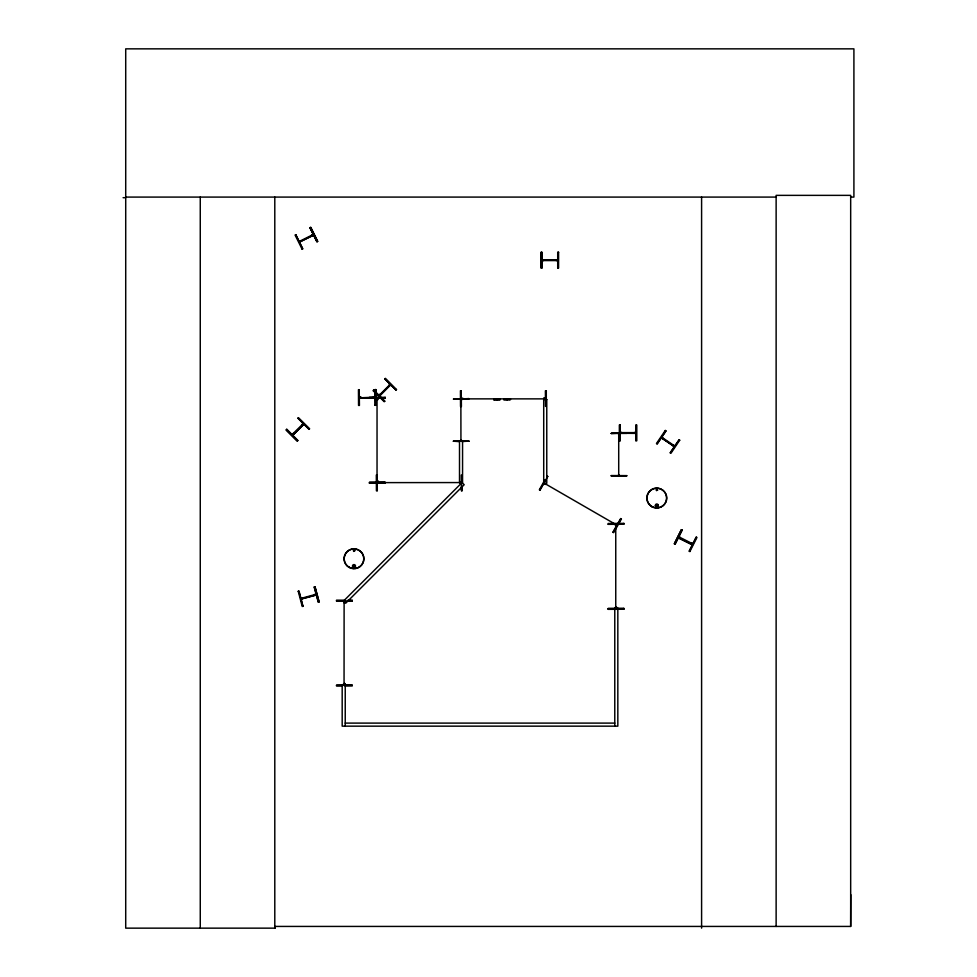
<?xml version="1.0" encoding="UTF-8"?>
<svg xmlns="http://www.w3.org/2000/svg" width="977" height="977" viewBox="0 0 977 977"><rect width="100%" height="100%" fill="white"/><g stroke="black" fill="none" stroke-linecap="round" stroke-linejoin="round"><path stroke-width="1.47" d="M274.793 197.085L274.793 928.15L274.793 926.428L850.674 926.428L850.772 894.639M543.798 483.676L545.325 484.445L544.213 483.053M674.777 446.049L674.106 446.452M344.82 602.418L344.002 602.65L344.099 601.002M377.037 399.923L377.024 398.176M343.928 683.705L344.722 683.424L344.734 685.072M377.562 480.55L377.574 482.296M616.658 525.638C613.422 524.515 618.087 524.991 615.388 525.015M615.583 607.01L616.438 606.839L616.304 608.427M353.576 550.698L354.456 550.601L353.576 550.491M354.724 550.796C353.491 547.486 352.624 553.471 354.834 550.601M353.039 566.098C355.994 562.642 354.004 570.141 353.051 565.561M657.265 490.014L656.459 489.55L657.094 490.173M376.951 398.506C377.94 397.407 378.233 400.765 376.988 399.715M377.647 399.715L377.574 398.335M344.026 601.331L344.734 601.319M344.734 684.792L344.051 684.914L344.112 601.16L344.063 602.54L344.747 602.418M377.659 481.979L377.037 482.137L377.037 398.347L377.037 399.764M344.014 683.705L344.722 683.705M615.681 524.625L616.304 524.295M615.669 607.01L616.377 606.998M616.377 608.097L615.754 608.427M300.977 598.413C302.394 596.434 303.285 599.793 302.32 597.961M299.634 242.064L300.403 240.696L300.794 241.49M460.936 399.092L461.571 399.935L461.364 398.872M460.765 440.444L461.474 441.067L461.547 440.297M619.418 434.179L618.6 434.289L618.71 433.47M619.333 475.506L618.551 474.737L619.32 474.822M460.863 440.383L460.936 441.067L460.875 399.202L461.645 399.251M460.936 399.178L461.571 399.801M618.624 433.629L618.636 434.179M619.345 434.179L619.247 433.47M619.308 475.42L619.247 474.737M657.545 490.32C657.02 486.705 654.871 492.347 657.545 490.088M301.478 599.011L301.27 598.242M316.133 594.908L301.063 598.95M674.386 543.786L681.396 529.717M674.899 544.042L681.922 529.986M674.997 544.091L682.019 530.035L681.335 529.693L674.325 543.749L675.095 544.14L682.117 530.084M692.168 544.824C694 543.652 690.324 542.211 691.203 543.871M689.359 551.248L696.369 537.191M689.872 551.504L696.955 537.484L696.174 537.094L689.164 551.15L689.945 551.541M461.364 483.175L459.788 483.322L459.947 482.467M542.003 259.87L543.578 259.723L543.42 260.578M620.212 432.616L621.751 432.555L621.641 433.238M634.183 432.616L635.722 432.555L635.722 433.214M544.946 479.805L539.353 489.77L540.049 490.173M539.866 490.063L544.812 481.368M539.963 490.112L547.731 476.458M544.042 483.81L544.213 483.188L545.447 483.884L544.995 484.348M613.104 532.343L620.871 518.689M293.65 434.215L293.295 433.458L292.16 434.496L303.139 423.725L303.798 424.323M302.198 424.555L302.76 425.117M303.529 424.336L292.88 434.985M379.943 394.305C381.751 395.367 379.43 393.499 379.052 395.429M379.223 395.135L379.784 395.697M388.919 385.402L390.165 384.315M389.102 385.268L389.664 385.817M657.02 443.839L665.923 430.894M662.076 437.354L661.514 437.891L674.325 446.538M662.772 438.575L663.078 438.123M670.307 452.839L679.21 439.882M679.687 440.212L670.943 453.267L670.21 452.778L679.052 439.784L679.748 440.248M390.434 385.048L389.872 384.486M354.639 566.758L354.639 565.427M655.982 504.914C663.371 506.306 650.316 506.636 657.606 504.914M657.46 506.049L657.704 505.146M373.495 397.199L373.666 397.908M377.562 482.54L377.244 483.175M461.694 398.958L461.681 398.25M462.89 398.921L462.78 398.164M459.947 483.261L459.825 482.577M461.034 483.261L461.034 482.467M544.067 398.97L544.067 398.262M462.939 398.872L461.523 398.872L545.325 398.872L545.154 398.25M542.333 260.493L542.333 259.784M543.53 260.468L543.42 259.784M620.334 433.336L620.542 432.53M292.611 435.266L303.798 424.079M292.734 435.388L303.92 424.201M309.001 429.355L309.624 428.732L298.461 417.68L297.9 418.241L309.086 429.282L298.046 418.095M384.877 378.881L395.99 389.994L384.804 378.954L385.414 378.343L396.479 389.505M379.174 395.319L390.043 384.437M390.617 384.645L379.65 395.795M379.552 395.941L390.739 384.767M395.917 390.067L396.528 389.444M377.024 480.721L377.647 480.879M344.661 602.577L344.649 601.16M615.705 525.834L616.292 525.626M313.299 234.541L311.748 235.213L312.347 235.799M678.722 536.861L680.212 537.448L679.687 538.132M311.956 235.017L312.31 235.726M302.699 425.056L302.137 424.494L303.261 423.603M314.765 594.627C314.948 596.703 313.861 593.332 316.145 594.346M295.86 234.675L295.078 235.054L302.076 249.123M299.353 241.404L312.97 234.614M299.402 241.991L313.58 235.005M299.475 242.137L313.654 235.164M302.015 249.159L302.797 248.769L295.762 234.724L302.601 248.866M317.672 241.441L316.89 241.832L309.953 227.739L310.735 227.348L317.672 241.441L310.674 227.385M679.052 536.935L692.644 543.798M679.833 538.095L680.029 537.423M461.486 399.886L461.474 399.178M354.443 566.904L353.735 567.002M544.079 483.102L616.792 525.089L615.559 524.38M545.105 484.384L543.945 483.664M298.168 591.317L299.011 591.085L302.968 606.29M301.136 598.364L315.815 594.346M301.111 599.121L316.377 595.03M303.078 606.265L302.235 606.485L298.241 591.293M319.1 601.966L318.258 602.198L314.191 587.018L315.034 586.798L319.1 601.966L314.96 586.811M359.463 397.175C361.527 395.844 361.087 399.239 360.794 397.199M557.391 260.578L557.391 259.784M621.641 433.324L621.641 432.457M634.513 432.53L634.513 433.238M635.6 433.324L620.163 433.165M556.292 259.699L556.292 260.578M359.328 389.713L358.449 389.713L358.547 405.431L359.426 405.418L359.218 389.713M375.131 405.321L376.011 405.308L375.913 389.603L375.034 389.603L375.241 405.321M461.315 390.751L460.436 390.751L460.533 406.469L461.413 406.456L461.205 390.751M375.083 397.187L373.434 397.089L373.666 397.822M375.009 397.908L374.924 397.187L359.536 397.834M385.158 397.334L369.44 397.358L369.453 398.225L385.158 398.127L385.158 397.26M375.18 397.737L359.536 397.981M359.365 398.005L385.158 398.018M461.523 398.335L463.11 398.872L461.474 399.092M543.896 398.335L545.325 398.335M543.908 398.885L545.325 398.872M545.532 406.456L545.471 390.751L546.302 390.739L546.302 400.741M369.453 482.394L385.158 482.247L385.17 483.127L369.453 483.224L369.453 482.357L385.158 482.357M378.649 482.54C378.844 484.445 379.516 481.405 377.403 482.626L462.561 482.565L462.561 441.054L459.508 441.054L459.508 482.565M369.453 483.151L385.17 483.053M459.776 482.638L461.193 482.626M459.788 483.188L461.205 483.175M608.17 524.234L623.888 524.026M345.089 600.196L336.515 600.171L336.528 601.05L352.233 600.843M347.946 600.171L352.233 600.073L352.233 600.953M336.515 600.831L345.089 600.782M347.946 600.757L352.233 600.733M608.17 608.586L623.888 608.598M608.183 609.269L623.888 609.172M336.528 685.39L352.233 685.292M342.243 686.013L336.528 685.976L336.528 685.17L352.233 685.072L352.245 685.952L345.101 685.988M123.09 197.696L125.715 197.684M469.058 398.665L453.352 399.117L469.058 398.628M626.831 433.043L611.126 433.495M626.831 433.336L611.113 433.385L626.831 433.006M461.926 441.555L469.058 441.128L453.352 441.177L459.068 441.592M453.352 441.286L459.068 441.274M461.926 441.262L469.058 441.238M611.126 475.555L626.831 475.616M611.126 475.958L626.843 475.909M125.715 197.085L776.129 197.085M850.857 197.085L853.91 197.085L853.91 48.85L125.715 48.85L125.715 928.15L274.903 928.15M541.124 252.286L542.003 252.286L542.003 267.991L541.124 267.991L541.124 252.286L541.197 267.991M542.162 259.87L557.549 259.87M557.757 260.578L542.333 260.578M493.727 399.752L500.273 399.752L500.261 398.872M503.924 399.752L510.458 399.752L510.458 398.872M620.383 432.616L635.771 432.616M620.163 433.336L635.966 433.336M635.929 440.749L636.796 440.749L636.796 425.032L635.929 425.032L635.929 440.749L636.149 425.032M345.235 723.102L614.777 723.102M544.067 399.043L543.786 398.262L545.484 398.335M656.8 506.318L655.982 505.854M556.292 260.493L556.182 259.809L557.708 259.87M691.557 543.175L691.24 543.798M692.217 544.287L678.441 537.326M678.356 537.484L692.51 544.531M678.282 537.631L692.424 544.69M678.172 537.851L692.327 544.897M547.059 476.08L547.828 476.52M615.29 524.857L616.511 525.565M661.893 437.33L674.643 445.952M661.319 437.794L674.411 446.66M673.202 445.842L673.69 445.109L673.251 445.768M373.544 390.226L384.73 401.254M286.762 429.379L297.741 440.615M286.224 429.917L297.326 441.03M310.149 227.641L317.085 241.734L309.99 227.714M314.289 586.994L318.465 602.137M298.803 591.146L302.87 606.314M344.026 684.804L344.099 683.546M618.697 474.737L618.71 475.445L618.71 433.544M616.304 524.466L616.316 525.882M615.766 525.882L615.754 524.466L615.754 608.256L615.742 606.839M616.292 606.839L616.304 608.256M545.654 390.751L545.716 400.741M462.17 483.603L462.182 475.042L461.315 475.042L461.413 490.759L462.292 490.747L462.182 486.461M461.095 390.751L461.193 406.456M461.608 486.473L461.632 490.759M377.562 480.721L377.574 482.137M376.975 475.042L377.073 490.759M375.84 389.603L375.937 405.308M375.253 389.603L375.351 405.321M359.109 389.713L359.206 405.418M344.637 683.546L344.649 684.962M850.674 926.428L850.674 195.363L776.129 195.363L776.129 926.428M701.596 197.085L701.596 928.15M620.004 425.032L620.114 440.749M614.777 726.155L614.777 608.012L617.83 608.012L617.83 726.155L342.182 726.155L342.182 684.645L345.235 684.645L345.235 726.155M557.928 252.286L557.928 267.991M541.783 252.286L541.893 267.991M509.2 398.872L509.261 399.752M507.857 398.872L507.857 399.752M507.173 398.872L507.246 399.752M506.562 398.872L506.562 399.752M505.121 398.872L505.256 399.752M503.924 398.872L503.998 399.752M497.659 398.872L497.659 399.752M496.975 398.872L497.049 399.752M496.365 398.872L496.365 399.752M495.07 398.872L495.07 399.752M494.924 398.872L494.924 399.752M493.727 398.872L493.812 399.752M200.261 197.085L200.261 928.15M620.676 518.579L612.909 532.233L613.666 532.66L621.433 519.007L620.676 518.579M665.288 430.466L656.483 443.473L657.203 443.961L665.984 430.93L665.288 430.466M286.786 429.355L286.163 429.978L297.277 441.079L297.9 440.468L286.786 429.355M373.69 390.067L373.08 390.678L384.242 401.742L384.804 401.181L373.69 390.067M462.023 482.565L343.525 601.075L345.675 603.236L464.185 484.726L462.023 482.565M377.183 475.042L376.316 475.054L376.414 490.759L377.293 490.759L377.183 475.042M623.876 523.379L608.17 523.477L608.17 524.344L623.888 524.246L623.876 523.379M623.888 608.378L608.17 608.476L608.183 609.343L623.888 609.245L623.888 608.378M558.588 252.286L557.708 252.286L557.708 267.991L558.588 267.991L558.588 252.286M546.766 399.544L543.713 399.544L543.713 483.334L546.766 483.334L546.766 399.544M620.212 425.032L619.345 425.032L619.345 440.749L620.212 440.749L620.187 425.032M499.064 399.752L499.064 398.872L499.003 399.752M656.092 506.611A1.417 1.417 0 0 0 658.205 505.378A1.417 1.417 0 0 0 656.092 504.156A1.417 1.417 0 0 0 656.092 506.611M651.83 506.648A9.941 9.941 0 0 0 666.729 498.038A9.941 9.941 0 0 0 651.83 489.428A9.941 9.941 0 0 0 651.83 506.648M651.891 506.538A9.819 9.819 0 0 0 666.619 498.038A9.819 9.819 0 0 0 651.891 489.538A9.819 9.819 0 0 0 651.891 506.538M353.222 567.405A1.527 1.527 0 0 0 355.494 566.098A1.527 1.527 0 0 0 353.222 564.779A1.527 1.527 0 0 0 353.222 567.405M349.009 567.356A9.941 9.941 0 0 0 363.908 558.746A9.941 9.941 0 0 0 349.009 550.149A9.941 9.941 0 0 0 349.009 567.356M349.082 567.222A9.782 9.782 0 0 0 363.762 558.746A9.782 9.782 0 0 0 349.082 550.283A9.782 9.782 0 0 0 349.082 567.222"/></g></svg>
